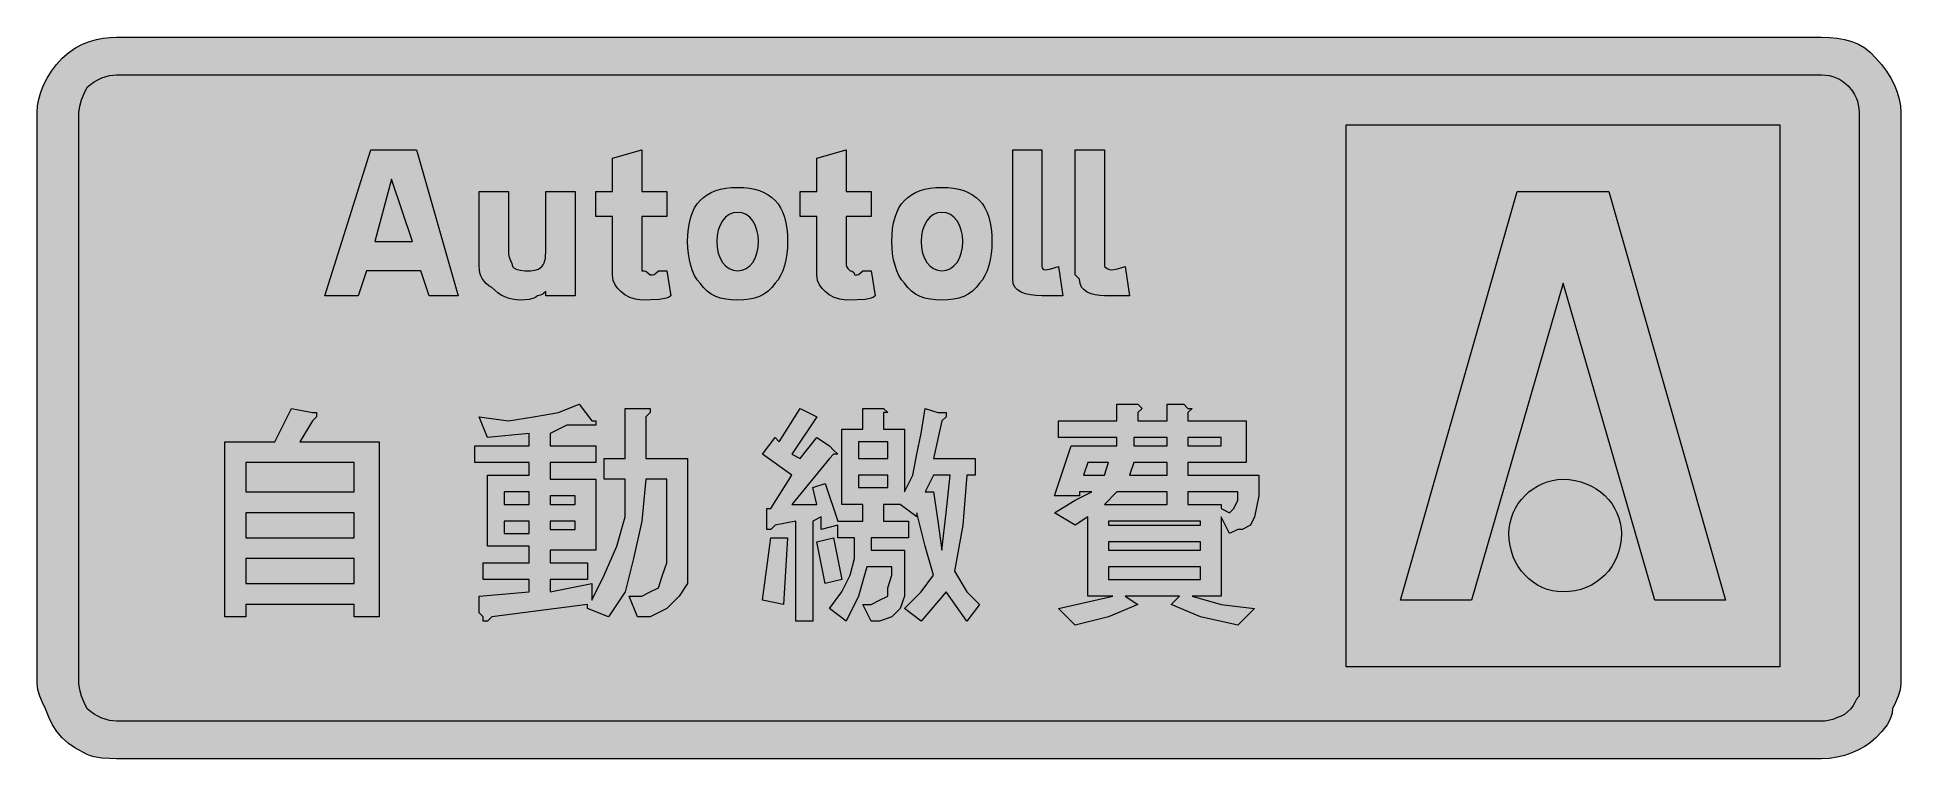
# Model space of a CAD drawing. Header units: metres. Extents: x 15 to 552, y 32 to 240.
import ezdxf

# ---------------------------------------------------------------- set-up
doc = ezdxf.new("R2010")
doc.units = ezdxf.units.M
for name, color, linetype, true_color in [('FILL_BLACK_000000', 7, 'Continuous', 0x000000), ('FILL_ORANGE_D27000', 7, 'Continuous', 0xd27000), ('FILL_WHITE_FFFFFF', 7, 'Continuous', 0xffffff), ('FILL_YELLOW_FFFF00', 7, 'Continuous', 0xffff00)]:
    doc.layers.add(name, color=color, linetype=linetype, true_color=true_color)

msp = doc.modelspace()

# ---------------------------------------------------------------- hatches: boundary and pattern name
at = {"layer": 'FILL_BLACK_000000', "true_color": 0x000000}
h = msp.add_hatch(color=7, dxfattribs=at)
h.dxf.hatch_style = 1
h.paths.add_polyline_path([(531.06, 239.7), (533.27, 239.5), (535.43, 239.13), (537.51, 238.56), (539.47, 237.77), (541.3, 236.72), (542.95, 235.4), (544.41, 233.76), (546.1, 231.91), (547.56, 229.97), (548.8, 227.98), (549.81, 225.96), (550.6, 223.94), (551.16, 221.95), (551.5, 220.01), (551.61, 218.16), (551.61, 53.76), (551.4, 51.96), (550.86, 50.16), (550.09, 48.36), (549.21, 46.56), (549.1, 45.26), (548.8, 44.07), (548.32, 42.95), (547.71, 41.91), (546.17, 39.98), (544.41, 38.16), (542.95, 36.87), (541.3, 35.7), (539.47, 34.68), (537.51, 33.81), (535.43, 33.11), (533.27, 32.59), (531.06, 32.27), (528.81, 32.16), (38.01, 32.16), (36.02, 32.18), (33.81, 32.31), (31.6, 32.67), (30.56, 32.96), (29.61, 33.36), (26.01, 35.31), (24.21, 36.57), (22.41, 38.16), (20.82, 39.98), (19.56, 41.91), (18.53, 44.07), (17.61, 46.56), (16.73, 48.36), (15.96, 50.16), (15.42, 51.96), (15.21, 53.76), (15.21, 218.16), (15.32, 220.01), (15.66, 221.95), (16.22, 223.94), (17.01, 225.96), (18.02, 227.98), (19.26, 229.97), (20.72, 231.91), (22.41, 233.76), (24.26, 235.4), (26.2, 236.72), (28.19, 237.77), (30.21, 238.56), (32.23, 239.13), (34.22, 239.5), (36.16, 239.7), (38.01, 239.76), (528.81, 239.76), (531.06, 239.7)])
h = msp.add_hatch(color=7, dxfattribs=at)
h.dxf.hatch_style = 1
h.paths.add_polyline_path([(125.61, 172.56), (117.21, 172.56), (110.01, 172.56), (107.61, 165.36), (98.01, 165.36), (111.21, 207.36), (117.21, 207.36), (124.41, 207.36), (136.41, 165.36), (128.01, 165.36), (125.61, 172.56)])
h.paths.add_polyline_path([(112.41, 180.96), (117.21, 180.96), (123.21, 180.96), (117.21, 198.96), (112.41, 180.96)], flags=16)
h = msp.add_hatch(color=7, dxfattribs=at)
h.dxf.hatch_style = 1
h.paths.add_polyline_path([(196.41, 195.36), (196.41, 188.16), (189.21, 188.16), (189.21, 174.96), (189.21, 172.56), (189.92, 172.54), (190.41, 172.41), (190.9, 172.05), (191.61, 171.36), (192.32, 171.38), (192.81, 171.51), (193.3, 171.87), (194.01, 172.56), (196.41, 172.56), (197.61, 165.36), (197.05, 164.96), (196.3, 164.67), (194.31, 164.31), (191.87, 164.18), (189.21, 164.16), (187.43, 164.37), (185.76, 164.91), (184.32, 165.68), (183.21, 166.56), (182.33, 167.48), (181.56, 168.51), (181.02, 169.77), (180.86, 170.51), (180.81, 171.36), (180.81, 188.16), (176.01, 188.16), (176.01, 195.36), (180.81, 195.36), (180.81, 204.96), (189.21, 207.36), (189.21, 195.36), (196.41, 195.36)])
h = msp.add_hatch(color=7, dxfattribs=at)
h.dxf.hatch_style = 1
h.paths.add_polyline_path([(255.21, 195.36), (255.21, 188.16), (248.01, 188.16), (248.01, 174.96), (248.03, 174.25), (248.16, 173.76), (248.52, 173.27), (249.21, 172.56), (249.81, 172.41), (250.22, 172.05), (250.36, 171.76), (250.41, 171.36), (251.12, 171.38), (251.61, 171.51), (252.1, 171.87), (252.81, 172.56), (255.21, 172.56), (256.41, 165.36), (255.9, 164.96), (255.27, 164.67), (254.49, 164.45), (253.56, 164.31), (251.18, 164.18), (248.01, 164.16), (246.23, 164.37), (244.56, 164.91), (243.12, 165.68), (242.01, 166.56), (241.13, 167.48), (240.36, 168.51), (239.82, 169.77), (239.66, 170.51), (239.61, 171.36), (239.61, 188.16), (234.81, 188.16), (234.81, 195.36), (239.61, 195.36), (239.61, 204.96), (248.01, 207.36), (248.01, 195.36), (255.21, 195.36)])
h = msp.add_hatch(color=7, dxfattribs=at)
h.dxf.hatch_style = 1
h.paths.add_polyline_path([(304.41, 174.96), (304.41, 173.76), (304.47, 173.37), (304.65, 173.09), (304.98, 172.92), (305.46, 172.86), (306.94, 173.09), (309.21, 173.76), (310.41, 165.36), (308.01, 165.36), (304.41, 165.36), (302.67, 165.42), (301.07, 165.6), (299.64, 165.93), (298.41, 166.41), (297.4, 167.06), (296.65, 167.89), (296.17, 168.92), (296.01, 170.16), (296.01, 171.36), (296.01, 172.56), (296.01, 207.36), (304.41, 207.36), (304.41, 174.96)])
h = msp.add_hatch(color=7, dxfattribs=at)
h.dxf.hatch_style = 1
h.paths.add_polyline_path([(322.41, 174.96), (322.41, 173.76), (322.86, 173.37), (323.35, 173.09), (323.89, 172.92), (324.51, 172.86), (326.12, 173.09), (328.41, 173.76), (329.61, 165.36), (327.21, 165.36), (322.41, 165.36), (321.07, 165.42), (319.77, 165.6), (318.55, 165.93), (317.46, 166.41), (316.54, 167.06), (315.83, 167.89), (315.37, 168.92), (315.21, 170.16), (314.01, 171.36), (314.01, 172.56), (314.01, 207.36), (322.41, 207.36), (322.41, 174.96)])
h = msp.add_hatch(color=7, dxfattribs=at)
h.dxf.hatch_style = 1
h.paths.add_polyline_path([(170.01, 195.36), (170.01, 165.36), (161.61, 165.36), (161.61, 166.56), (160.86, 165.96), (160.09, 165.55), (159.21, 165.36), (158.71, 164.96), (158.12, 164.67), (156.81, 164.31), (154.41, 164.16), (153.11, 164.22), (151.92, 164.38), (150.8, 164.67), (149.76, 165.06), (148.77, 165.57), (147.83, 166.19), (146.01, 167.76), (145.17, 168.26), (144.43, 168.87), (143.82, 169.55), (143.31, 170.31), (142.92, 171.12), (142.63, 171.98), (142.47, 172.86), (142.41, 173.76), (142.41, 195.36), (150.81, 195.36), (150.81, 177.36), (151, 176.46), (151.41, 175.56), (151.82, 174.66), (152.01, 173.76), (152.51, 173.36), (153.08, 173.07), (154.26, 172.71), (155.61, 172.56), (157.2, 172.58), (158.46, 172.71), (159.49, 173.07), (160.41, 173.76), (160.81, 174.26), (161.1, 174.85), (161.46, 176.16), (161.61, 178.56), (161.61, 195.36), (170.01, 195.36)])
h = msp.add_hatch(color=7, dxfattribs=at)
h.dxf.hatch_style = 1
h.paths.add_polyline_path([(230.98, 177.4), (230.7, 175.69), (230.31, 174.06), (229.8, 172.55), (229.18, 171.17), (228.45, 169.97), (227.61, 168.96), (226.65, 167.72), (225.58, 166.69), (224.4, 165.86), (223.11, 165.21), (221.7, 164.73), (220.18, 164.4), (218.55, 164.22), (216.81, 164.16), (215.07, 164.22), (213.43, 164.4), (211.92, 164.73), (210.51, 165.21), (209.22, 165.86), (208.03, 166.69), (206.97, 167.72), (206.01, 168.96), (205.17, 169.97), (204.43, 171.17), (203.82, 172.55), (203.31, 174.06), (202.92, 175.69), (202.63, 177.4), (202.47, 179.16), (202.41, 180.96), (202.47, 182.91), (202.63, 184.73), (202.92, 186.41), (203.31, 187.95), (203.82, 189.36), (204.43, 190.64), (205.17, 191.79), (206.01, 192.81), (206.97, 193.7), (208.03, 194.47), (209.22, 195.12), (210.51, 195.64), (211.92, 196.05), (213.43, 196.33), (215.07, 196.5), (216.81, 196.56), (218.55, 196.5), (220.18, 196.33), (221.7, 196.05), (223.11, 195.64), (224.4, 195.12), (225.58, 194.47), (226.65, 193.7), (227.61, 192.81), (228.45, 191.79), (229.18, 190.64), (229.8, 189.36), (230.31, 187.95), (230.7, 186.41), (230.98, 184.73), (231.15, 182.91), (231.21, 180.96), (231.15, 179.16), (230.98, 177.4)])
h.paths.add_polyline_path([(222.38, 184.3), (221.86, 185.73), (221.16, 186.96), (220.29, 187.97), (219.27, 188.72), (218.1, 189.2), (216.81, 189.36), (215.52, 189.2), (214.35, 188.72), (213.33, 187.97), (212.46, 186.96), (211.76, 185.73), (211.24, 184.3), (210.92, 182.7), (210.81, 180.96), (210.92, 179.22), (211.24, 177.62), (211.76, 176.19), (212.46, 174.96), (213.33, 173.95), (214.35, 173.2), (215.52, 172.72), (216.81, 172.56), (218.1, 172.72), (219.27, 173.2), (220.29, 173.95), (221.16, 174.96), (221.86, 176.19), (222.38, 177.62), (222.7, 179.22), (222.81, 180.96), (222.7, 182.7), (222.38, 184.3)], flags=16)
h = msp.add_hatch(color=7, dxfattribs=at)
h.dxf.hatch_style = 1
h.paths.add_polyline_path([(289.78, 177.4), (289.5, 175.69), (289.11, 174.06), (288.6, 172.55), (287.98, 171.17), (287.25, 169.97), (286.41, 168.96), (285.45, 167.72), (284.38, 166.69), (283.2, 165.86), (281.91, 165.21), (280.5, 164.73), (278.98, 164.4), (277.35, 164.22), (275.61, 164.16), (273.87, 164.22), (272.23, 164.4), (270.72, 164.73), (269.31, 165.21), (268.02, 165.86), (266.83, 166.69), (265.77, 167.72), (264.81, 168.96), (263.97, 169.97), (263.23, 171.17), (262.62, 172.55), (262.11, 174.06), (261.72, 175.69), (261.43, 177.4), (261.27, 179.16), (261.21, 180.96), (261.27, 182.91), (261.43, 184.73), (261.72, 186.41), (262.11, 187.95), (262.62, 189.36), (263.23, 190.64), (263.97, 191.79), (264.81, 192.81), (265.77, 193.7), (266.83, 194.47), (268.02, 195.12), (269.31, 195.64), (270.72, 196.05), (272.23, 196.33), (273.87, 196.5), (275.61, 196.56), (277.35, 196.5), (278.98, 196.33), (280.5, 196.05), (281.91, 195.64), (283.2, 195.12), (284.38, 194.47), (285.45, 193.7), (286.41, 192.81), (287.25, 191.79), (287.98, 190.64), (288.6, 189.36), (289.11, 187.95), (289.5, 186.41), (289.78, 184.73), (289.95, 182.91), (290.01, 180.96), (289.95, 179.16), (289.78, 177.4)])
h.paths.add_polyline_path([(281.18, 184.3), (280.66, 185.73), (279.96, 186.96), (279.09, 187.97), (278.07, 188.72), (276.9, 189.2), (275.61, 189.36), (274.32, 189.2), (273.15, 188.72), (272.13, 187.97), (271.26, 186.96), (270.56, 185.73), (270.04, 184.3), (269.72, 182.7), (269.61, 180.96), (269.72, 179.22), (270.04, 177.62), (270.56, 176.19), (271.26, 174.96), (272.13, 173.95), (273.15, 173.2), (274.32, 172.72), (275.61, 172.56), (276.9, 172.72), (278.07, 173.2), (279.09, 173.95), (279.96, 174.96), (280.66, 176.19), (281.18, 177.62), (281.5, 179.22), (281.61, 180.96), (281.5, 182.7), (281.18, 184.3)], flags=16)
h = msp.add_hatch(color=7, dxfattribs=at)
h.dxf.hatch_style = 1
h.paths.add_polyline_path([(174.81, 129.36), (176.01, 129.36), (176.01, 128.16), (174.81, 128.16), (172.41, 128.16), (167.61, 128.16), (162.81, 125.76), (162.81, 122.16), (176.01, 122.16), (176.01, 117.36), (162.81, 117.36), (162.81, 112.56), (176.01, 112.56), (176.01, 92.16), (162.81, 92.16), (162.81, 88.56), (173.61, 88.56), (173.61, 83.76), (162.81, 83.76), (162.81, 80.16), (174.81, 82.56), (174.81, 77.76), (178.41, 84.96), (182.01, 93.36), (184.41, 101.76), (184.41, 112.56), (178.41, 112.56), (178.41, 118.56), (184.41, 118.56), (184.41, 132.96), (189.21, 132.96), (191.61, 132.96), (191.61, 131.76), (190.41, 130.56), (190.41, 118.56), (202.41, 118.56), (202.41, 112.56), (202.41, 86.16), (202.41, 82.56), (200.01, 78.96), (196.41, 75.36), (191.61, 72.96), (188.01, 72.96), (185.61, 78.96), (189.21, 78.96), (191.61, 80.16), (194.01, 81.36), (195.21, 84.96), (196.41, 88.56), (196.41, 112.56), (190.41, 112.56), (189.21, 100.56), (186.81, 89.76), (184.41, 80.16), (179.61, 72.96), (173.61, 75.36), (173.61, 76.56), (146.01, 72.96), (144.81, 71.76), (143.61, 71.76), (143.61, 72.96), (142.41, 74.16), (142.41, 78.96), (156.81, 80.16), (156.81, 83.76), (143.61, 83.76), (143.61, 88.56), (156.81, 88.56), (156.81, 93.36), (144.81, 93.36), (144.81, 113.76), (156.81, 113.76), (156.81, 117.36), (141.21, 117.36), (141.21, 122.16), (156.81, 122.16), (156.81, 125.76), (144.81, 124.56), (142.41, 130.56), (150.81, 129.36), (158.01, 130.56), (165.21, 131.76), (171.21, 134.16), (174.81, 129.36)])
h.paths.add_polyline_path([(170.01, 98.16), (170.01, 100.56), (162.81, 100.56), (162.81, 98.16), (170.01, 98.16)], flags=16)
h.paths.add_polyline_path([(162.81, 105.36), (170.01, 105.36), (170.01, 107.76), (162.81, 107.76), (162.81, 105.36)], flags=16)
h.paths.add_polyline_path([(149.61, 100.56), (149.61, 96.96), (156.81, 96.96), (156.81, 100.56), (149.61, 100.56)], flags=16)
h.paths.add_polyline_path([(156.81, 108.96), (149.61, 108.96), (149.61, 105.36), (156.81, 105.36), (156.81, 108.96)], flags=16)
h = msp.add_hatch(color=7, dxfattribs=at)
h.dxf.hatch_style = 1
h.paths.add_polyline_path([(345.21, 134.16), (346.41, 132.96), (347.61, 132.96), (346.41, 131.76), (346.41, 129.36), (363.21, 129.36), (363.21, 117.36), (346.41, 117.36), (346.41, 113.76), (366.81, 113.76), (366.81, 107.76), (365.61, 101.76), (364.41, 99.36), (362.01, 98.16), (360.81, 98.16), (358.41, 96.96), (356.01, 101.76), (356.01, 78.96), (347.61, 78.96), (356.01, 76.56), (365.61, 75.36), (360.81, 70.56), (350.01, 72.96), (341.61, 76.56), (344.01, 78.96), (328.41, 78.96), (332.01, 76.56), (323.61, 72.96), (314.01, 70.56), (309.21, 75.36), (324.81, 78.96), (317.61, 78.96), (317.61, 101.76), (314.01, 99.36), (308.01, 102.96), (314.01, 106.56), (318.81, 108.96), (315.21, 108.96), (315.21, 107.76), (308.01, 107.76), (312.81, 122.16), (326.01, 122.16), (326.01, 124.56), (309.21, 124.56), (309.21, 129.36), (326.01, 129.36), (326.01, 134.16), (330.81, 134.16), (332.01, 134.16), (333.21, 132.96), (332.01, 131.76), (332.01, 129.36), (340.41, 129.36), (340.41, 134.16), (345.21, 134.16)])
h.paths.add_polyline_path([(317.61, 117.36), (316.41, 113.76), (322.41, 113.76), (323.61, 117.36), (317.61, 117.36)], flags=16)
h.paths.add_polyline_path([(340.41, 122.16), (340.41, 124.56), (330.81, 124.56), (330.81, 122.16), (340.41, 122.16)], flags=16)
h.paths.add_polyline_path([(340.41, 113.76), (340.41, 117.36), (330.81, 117.36), (329.61, 113.76), (340.41, 113.76)], flags=16)
h.paths.add_polyline_path([(346.41, 124.56), (346.41, 122.16), (356.01, 122.16), (356.01, 124.56), (346.41, 124.56)], flags=16)
h.paths.add_polyline_path([(350.01, 100.56), (323.61, 100.56), (323.61, 99.36), (350.01, 99.36), (350.01, 100.56)], flags=16)
h.paths.add_polyline_path([(340.41, 108.96), (326.01, 108.96), (322.41, 105.36), (340.41, 105.36), (340.41, 108.96)], flags=16)
h.paths.add_polyline_path([(359.61, 104.16), (360.81, 106.56), (360.81, 108.96), (346.41, 108.96), (346.41, 105.36), (356.01, 105.36), (356.01, 104.16), (358.41, 102.96), (359.61, 104.16)], flags=16)
h.paths.add_polyline_path([(323.61, 94.56), (323.61, 92.16), (350.01, 92.16), (350.01, 94.56), (323.61, 94.56)], flags=16)
h.paths.add_polyline_path([(350.01, 87.36), (323.61, 87.36), (323.61, 83.76), (350.01, 83.76), (350.01, 87.36)], flags=16)
h = msp.add_hatch(color=7, dxfattribs=at)
h.dxf.hatch_style = 1
h.paths.add_polyline_path([(94.41, 131.76), (95.61, 131.76), (95.61, 130.56), (94.41, 129.36), (90.81, 123.36), (113.61, 123.36), (113.61, 72.96), (106.41, 72.96), (106.41, 76.56), (75.21, 76.56), (75.21, 72.96), (69.21, 72.96), (69.21, 123.36), (83.61, 123.36), (88.41, 132.96), (94.41, 131.76)])
h.paths.add_polyline_path([(75.21, 82.56), (106.41, 82.56), (106.41, 89.76), (75.21, 89.76), (75.21, 82.56)], flags=16)
h.paths.add_polyline_path([(75.21, 117.36), (75.21, 108.96), (106.41, 108.96), (106.41, 117.36), (75.21, 117.36)], flags=16)
h.paths.add_polyline_path([(106.41, 102.96), (75.21, 102.96), (75.21, 95.76), (106.41, 95.76), (106.41, 102.96)], flags=16)
h = msp.add_hatch(color=7, dxfattribs=at)
h.dxf.hatch_style = 1
h.paths.add_polyline_path([(239.61, 124.56), (243.21, 122.16), (244.41, 120.96), (245.61, 119.76), (244.41, 119.76), (243.21, 118.56), (232.41, 105.36), (239.61, 105.36), (238.41, 110.16), (242.01, 111.36), (245.61, 100.56), (252.81, 100.56), (252.81, 105.36), (246.81, 105.36), (246.81, 126.96), (252.81, 126.96), (252.81, 132.96), (257.61, 132.96), (258.81, 132.96), (260.01, 131.76), (258.81, 131.76), (258.81, 130.56), (258.81, 126.96), (264.81, 126.96), (264.81, 108.96), (267.21, 113.76), (268.41, 119.76), (269.61, 125.76), (270.81, 132.96), (274.41, 131.76), (276.81, 131.76), (276.81, 130.56), (275.61, 129.36), (273.21, 118.56), (285.21, 118.56), (285.21, 113.76), (282.81, 113.76), (281.61, 99.36), (279.21, 86.16), (282.81, 80.16), (286.41, 76.56), (282.81, 71.76), (276.81, 80.16), (269.61, 71.76), (264.81, 75.36), (269.61, 80.16), (273.21, 84.96), (270.81, 93.36), (268.41, 102.96), (268.41, 101.76), (263.61, 105.36), (258.81, 105.36), (258.81, 100.56), (266.01, 100.56), (266.01, 95.76), (255.21, 95.76), (255.21, 92.16), (264.81, 92.16), (264.81, 84.96), (264.81, 78.96), (263.61, 75.36), (261.21, 72.96), (257.61, 71.76), (255.21, 71.76), (252.81, 76.56), (255.21, 76.56), (257.61, 77.76), (260.01, 78.96), (260.01, 81.36), (261.21, 84.96), (261.21, 87.36), (254.01, 87.36), (251.61, 78.96), (248.01, 71.76), (243.21, 75.36), (246.81, 80.16), (249.21, 84.96), (250.41, 89.76), (250.41, 95.76), (245.61, 95.76), (245.61, 99.36), (240.81, 98.16), (240.81, 101.76), (238.41, 100.56), (238.41, 71.76), (233.61, 71.76), (233.61, 100.56), (227.61, 99.36), (226.41, 98.16), (225.21, 98.16), (225.21, 99.36), (225.21, 100.56), (225.21, 104.16), (226.41, 104.16), (232.41, 113.76), (224.01, 119.76), (227.61, 124.56), (228.81, 123.36), (234.81, 132.96), (239.61, 130.56), (232.41, 119.76), (234.81, 118.56), (239.61, 124.56)])
h.paths.add_polyline_path([(251.61, 118.56), (260.01, 118.56), (260.01, 123.36), (251.61, 123.36), (251.61, 118.56)], flags=16)
h.paths.add_polyline_path([(251.61, 113.76), (251.61, 110.16), (260.01, 110.16), (260.01, 113.76), (251.61, 113.76)], flags=16)
h.paths.add_polyline_path([(273.21, 108.96), (274.41, 100.56), (275.61, 92.16), (276.81, 102.96), (278.01, 113.76), (273.21, 113.76), (270.81, 108.96), (273.21, 108.96)], flags=16)
h = msp.add_hatch(color=7, dxfattribs=at)
h.dxf.hatch_style = 1
h.paths.add_polyline_path([(230.01, 76.56), (224.01, 77.76), (226.41, 95.76), (231.21, 95.76), (230.01, 76.56)])
h = msp.add_hatch(color=7, dxfattribs=at)
h.dxf.hatch_style = 1
h.paths.add_polyline_path([(246.81, 83.76), (242.01, 82.56), (239.61, 94.56), (244.41, 95.76), (246.81, 83.76)])
at = {"layer": 'FILL_ORANGE_D27000', "true_color": 0xd27000}
h = msp.add_hatch(color=7, dxfattribs=at)
h.dxf.hatch_style = 1
h.paths.add_polyline_path([(392.01, 58.56), (392.01, 214.56), (516.81, 214.56), (516.81, 58.56), (392.01, 58.56)])
at = {"layer": 'FILL_WHITE_FFFFFF', "true_color": 0xffffff}
h = msp.add_hatch(color=7, dxfattribs=at)
h.dxf.hatch_style = 1
h.paths.add_polyline_path([(501.21, 77.76), (480.81, 77.76), (454.41, 168.96), (428.01, 77.76), (407.61, 77.76), (441.21, 195.36), (467.61, 195.36), (501.21, 77.76)])
h = msp.add_hatch(color=7, dxfattribs=at)
h.dxf.hatch_style = 1
h.paths.add_polyline_path([(471.13, 95.19), (470.88, 93.48), (470.48, 91.84), (469.93, 90.29), (469.25, 88.81), (468.43, 87.43), (467.48, 86.14), (466.41, 84.96), (465.23, 83.89), (463.94, 82.94), (462.56, 82.12), (461.08, 81.44), (459.53, 80.89), (457.89, 80.49), (456.18, 80.24), (454.41, 80.16), (452.85, 80.24), (451.33, 80.49), (449.85, 80.89), (448.43, 81.44), (447.07, 82.12), (445.78, 82.94), (444.58, 83.89), (443.46, 84.96), (442.44, 86.14), (441.53, 87.43), (440.74, 88.81), (440.07, 90.29), (439.53, 91.84), (439.14, 93.48), (438.89, 95.19), (438.81, 96.96), (438.89, 98.52), (439.14, 100.04), (439.53, 101.52), (440.07, 102.94), (440.74, 104.3), (441.53, 105.59), (442.44, 106.79), (443.46, 107.91), (444.58, 108.93), (445.78, 109.84), (447.07, 110.63), (448.43, 111.3), (449.85, 111.84), (451.33, 112.23), (452.85, 112.48), (454.41, 112.56), (456.18, 112.48), (457.89, 112.23), (459.53, 111.84), (461.08, 111.3), (462.56, 110.63), (463.94, 109.84), (465.23, 108.93), (466.41, 107.91), (467.48, 106.79), (468.43, 105.59), (469.25, 104.3), (469.93, 102.94), (470.48, 101.52), (470.88, 100.04), (471.13, 98.52), (471.21, 96.96), (471.13, 95.19)])
at = {"layer": 'FILL_YELLOW_FFFF00', "true_color": 0xffff00}
h = msp.add_hatch(color=7, dxfattribs=at)
h.dxf.hatch_style = 1
h.paths.add_polyline_path([(529.92, 228.9), (531, 228.74), (532.03, 228.48), (533.03, 228.12), (533.97, 227.66), (534.86, 227.12), (536.46, 225.81), (537.77, 224.21), (538.31, 223.32), (538.77, 222.38), (539.13, 221.38), (539.39, 220.35), (539.55, 219.27), (539.61, 218.16), (539.61, 53.76), (539.61, 50.16), (538.9, 49.26), (538.41, 48.36), (537.92, 47.46), (537.21, 46.56), (535.41, 44.91), (534.51, 44.37), (533.61, 44.16), (532.02, 43.47), (530.76, 43.11), (529.73, 42.98), (528.81, 42.96), (38.01, 42.96), (37.06, 43.02), (36.02, 43.19), (33.81, 43.86), (32.69, 44.37), (31.6, 44.99), (30.56, 45.72), (29.61, 46.56), (28.73, 48.36), (27.96, 50.16), (27.42, 51.96), (27.21, 53.76), (27.21, 218.16), (27.42, 219.96), (27.96, 221.76), (28.73, 223.56), (29.61, 225.36), (30.56, 226.2), (31.6, 226.94), (32.69, 227.55), (33.81, 228.06), (36.02, 228.74), (37.06, 228.9), (38.01, 228.96), (528.81, 228.96), (529.92, 228.9)])

# ---------------------------------------------------------------- linework, layer by layer
at = {"layer": 'FILL_BLACK_000000', "lineweight": 0, "true_color": 0x000000}
for points in [[(531.06, 239.7), (533.27, 239.5), (535.43, 239.13), (537.51, 238.56), (539.47, 237.77), (541.3, 236.72), (542.95, 235.4), (544.41, 233.76), (546.1, 231.91), (547.56, 229.97), (548.8, 227.98), (549.81, 225.96), (550.6, 223.94), (551.16, 221.95), (551.5, 220.01), (551.61, 218.16), (551.61, 53.76), (551.4, 51.96), (550.86, 50.16), (550.09, 48.36), (549.21, 46.56), (549.1, 45.26), (548.8, 44.07), (548.32, 42.95), (547.71, 41.91), (546.17, 39.98), (544.41, 38.16), (542.95, 36.87), (541.3, 35.7), (539.47, 34.68), (537.51, 33.81), (535.43, 33.11), (533.27, 32.59), (531.06, 32.27), (528.81, 32.16), (38.01, 32.16), (36.02, 32.18), (33.81, 32.31), (31.6, 32.67), (30.56, 32.96), (29.61, 33.36), (26.01, 35.31), (24.21, 36.57), (22.41, 38.16), (20.82, 39.98), (19.56, 41.91), (18.53, 44.07), (17.61, 46.56), (16.73, 48.36), (15.96, 50.16), (15.42, 51.96), (15.21, 53.76), (15.21, 218.16), (15.32, 220.01), (15.66, 221.95), (16.22, 223.94), (17.01, 225.96), (18.02, 227.98), (19.26, 229.97), (20.72, 231.91), (22.41, 233.76), (24.26, 235.4), (26.2, 236.72), (28.19, 237.77), (30.21, 238.56), (32.23, 239.13), (34.22, 239.5), (36.16, 239.7), (38.01, 239.76), (528.81, 239.76)], [(125.61, 172.56), (117.21, 172.56), (110.01, 172.56), (107.61, 165.36), (98.01, 165.36), (111.21, 207.36), (117.21, 207.36), (124.41, 207.36), (136.41, 165.36), (128.01, 165.36)], [(196.41, 195.36), (196.41, 188.16), (189.21, 188.16), (189.21, 174.96), (189.21, 172.56), (189.92, 172.54), (190.41, 172.41), (190.9, 172.05), (191.61, 171.36), (192.32, 171.38), (192.81, 171.51), (193.3, 171.87), (194.01, 172.56), (196.41, 172.56), (197.61, 165.36), (197.05, 164.96), (196.3, 164.67), (194.31, 164.31), (191.87, 164.18), (189.21, 164.16), (187.43, 164.37), (185.76, 164.91), (184.32, 165.68), (183.21, 166.56), (182.33, 167.48), (181.56, 168.51), (181.02, 169.77), (180.86, 170.51), (180.81, 171.36), (180.81, 188.16), (176.01, 188.16), (176.01, 195.36), (180.81, 195.36), (180.81, 204.96), (189.21, 207.36), (189.21, 195.36)], [(255.21, 195.36), (255.21, 188.16), (248.01, 188.16), (248.01, 174.96), (248.03, 174.25), (248.16, 173.76), (248.52, 173.27), (249.21, 172.56), (249.81, 172.41), (250.22, 172.05), (250.36, 171.76), (250.41, 171.36), (251.12, 171.38), (251.61, 171.51), (252.1, 171.87), (252.81, 172.56), (255.21, 172.56), (256.41, 165.36), (255.9, 164.96), (255.27, 164.67), (254.49, 164.45), (253.56, 164.31), (251.18, 164.18), (248.01, 164.16), (246.23, 164.37), (244.56, 164.91), (243.12, 165.68), (242.01, 166.56), (241.13, 167.48), (240.36, 168.51), (239.82, 169.77), (239.66, 170.51), (239.61, 171.36), (239.61, 188.16), (234.81, 188.16), (234.81, 195.36), (239.61, 195.36), (239.61, 204.96), (248.01, 207.36), (248.01, 195.36)], [(304.41, 174.96), (304.41, 173.76), (304.47, 173.37), (304.65, 173.09), (304.98, 172.92), (305.46, 172.86), (306.94, 173.09), (309.21, 173.76), (310.41, 165.36), (308.01, 165.36), (304.41, 165.36), (302.67, 165.42), (301.07, 165.6), (299.64, 165.93), (298.41, 166.41), (297.4, 167.06), (296.65, 167.89), (296.17, 168.92), (296.01, 170.16), (296.01, 171.36), (296.01, 172.56), (296.01, 207.36), (304.41, 207.36)], [(322.41, 174.96), (322.41, 173.76), (322.86, 173.37), (323.35, 173.09), (323.89, 172.92), (324.51, 172.86), (326.12, 173.09), (328.41, 173.76), (329.61, 165.36), (327.21, 165.36), (322.41, 165.36), (321.07, 165.42), (319.77, 165.6), (318.55, 165.93), (317.46, 166.41), (316.54, 167.06), (315.83, 167.89), (315.37, 168.92), (315.21, 170.16), (314.01, 171.36), (314.01, 172.56), (314.01, 207.36), (322.41, 207.36)], [(112.41, 180.96), (117.21, 180.96), (123.21, 180.96), (117.21, 198.96)], [(170.01, 195.36), (170.01, 165.36), (161.61, 165.36), (161.61, 166.56), (160.86, 165.96), (160.09, 165.55), (159.21, 165.36), (158.71, 164.96), (158.12, 164.67), (156.81, 164.31), (154.41, 164.16), (153.11, 164.22), (151.92, 164.38), (150.8, 164.67), (149.76, 165.06), (148.77, 165.57), (147.83, 166.19), (146.01, 167.76), (145.17, 168.26), (144.43, 168.87), (143.82, 169.55), (143.31, 170.31), (142.92, 171.12), (142.63, 171.98), (142.47, 172.86), (142.41, 173.76), (142.41, 195.36), (150.81, 195.36), (150.81, 177.36), (151, 176.46), (151.41, 175.56), (151.82, 174.66), (152.01, 173.76), (152.51, 173.36), (153.08, 173.07), (154.26, 172.71), (155.61, 172.56), (157.2, 172.58), (158.46, 172.71), (159.49, 173.07), (160.41, 173.76), (160.81, 174.26), (161.1, 174.85), (161.46, 176.16), (161.61, 178.56), (161.61, 195.36)], [(230.98, 177.4), (230.7, 175.69), (230.31, 174.06), (229.8, 172.55), (229.18, 171.17), (228.45, 169.97), (227.61, 168.96), (226.65, 167.72), (225.58, 166.69), (224.4, 165.86), (223.11, 165.21), (221.7, 164.73), (220.18, 164.4), (218.55, 164.22), (216.81, 164.16), (215.07, 164.22), (213.43, 164.4), (211.92, 164.73), (210.51, 165.21), (209.22, 165.86), (208.03, 166.69), (206.97, 167.72), (206.01, 168.96), (205.17, 169.97), (204.43, 171.17), (203.82, 172.55), (203.31, 174.06), (202.92, 175.69), (202.63, 177.4), (202.47, 179.16), (202.41, 180.96), (202.47, 182.91), (202.63, 184.73), (202.92, 186.41), (203.31, 187.95), (203.82, 189.36), (204.43, 190.64), (205.17, 191.79), (206.01, 192.81), (206.97, 193.7), (208.03, 194.47), (209.22, 195.12), (210.51, 195.64), (211.92, 196.05), (213.43, 196.33), (215.07, 196.5), (216.81, 196.56), (218.55, 196.5), (220.18, 196.33), (221.7, 196.05), (223.11, 195.64), (224.4, 195.12), (225.58, 194.47), (226.65, 193.7), (227.61, 192.81), (228.45, 191.79), (229.18, 190.64), (229.8, 189.36), (230.31, 187.95), (230.7, 186.41), (230.98, 184.73), (231.15, 182.91), (231.21, 180.96), (231.15, 179.16)], [(289.78, 177.4), (289.5, 175.69), (289.11, 174.06), (288.6, 172.55), (287.98, 171.17), (287.25, 169.97), (286.41, 168.96), (285.45, 167.72), (284.38, 166.69), (283.2, 165.86), (281.91, 165.21), (280.5, 164.73), (278.98, 164.4), (277.35, 164.22), (275.61, 164.16), (273.87, 164.22), (272.23, 164.4), (270.72, 164.73), (269.31, 165.21), (268.02, 165.86), (266.83, 166.69), (265.77, 167.72), (264.81, 168.96), (263.97, 169.97), (263.23, 171.17), (262.62, 172.55), (262.11, 174.06), (261.72, 175.69), (261.43, 177.4), (261.27, 179.16), (261.21, 180.96), (261.27, 182.91), (261.43, 184.73), (261.72, 186.41), (262.11, 187.95), (262.62, 189.36), (263.23, 190.64), (263.97, 191.79), (264.81, 192.81), (265.77, 193.7), (266.83, 194.47), (268.02, 195.12), (269.31, 195.64), (270.72, 196.05), (272.23, 196.33), (273.87, 196.5), (275.61, 196.56), (277.35, 196.5), (278.98, 196.33), (280.5, 196.05), (281.91, 195.64), (283.2, 195.12), (284.38, 194.47), (285.45, 193.7), (286.41, 192.81), (287.25, 191.79), (287.98, 190.64), (288.6, 189.36), (289.11, 187.95), (289.5, 186.41), (289.78, 184.73), (289.95, 182.91), (290.01, 180.96), (289.95, 179.16)], [(222.38, 184.3), (221.86, 185.73), (221.16, 186.96), (220.29, 187.97), (219.27, 188.72), (218.1, 189.2), (216.81, 189.36), (215.52, 189.2), (214.35, 188.72), (213.33, 187.97), (212.46, 186.96), (211.76, 185.73), (211.24, 184.3), (210.92, 182.7), (210.81, 180.96), (210.92, 179.22), (211.24, 177.62), (211.76, 176.19), (212.46, 174.96), (213.33, 173.95), (214.35, 173.2), (215.52, 172.72), (216.81, 172.56), (218.1, 172.72), (219.27, 173.2), (220.29, 173.95), (221.16, 174.96), (221.86, 176.19), (222.38, 177.62), (222.7, 179.22), (222.81, 180.96), (222.7, 182.7)], [(281.18, 184.3), (280.66, 185.73), (279.96, 186.96), (279.09, 187.97), (278.07, 188.72), (276.9, 189.2), (275.61, 189.36), (274.32, 189.2), (273.15, 188.72), (272.13, 187.97), (271.26, 186.96), (270.56, 185.73), (270.04, 184.3), (269.72, 182.7), (269.61, 180.96), (269.72, 179.22), (270.04, 177.62), (270.56, 176.19), (271.26, 174.96), (272.13, 173.95), (273.15, 173.2), (274.32, 172.72), (275.61, 172.56), (276.9, 172.72), (278.07, 173.2), (279.09, 173.95), (279.96, 174.96), (280.66, 176.19), (281.18, 177.62), (281.5, 179.22), (281.61, 180.96), (281.5, 182.7)], [(174.81, 129.36), (176.01, 129.36), (176.01, 128.16), (174.81, 128.16), (172.41, 128.16), (167.61, 128.16), (162.81, 125.76), (162.81, 122.16), (176.01, 122.16), (176.01, 117.36), (162.81, 117.36), (162.81, 112.56), (176.01, 112.56), (176.01, 92.16), (162.81, 92.16), (162.81, 88.56), (173.61, 88.56), (173.61, 83.76), (162.81, 83.76), (162.81, 80.16), (174.81, 82.56), (174.81, 77.76), (178.41, 84.96), (182.01, 93.36), (184.41, 101.76), (184.41, 112.56), (178.41, 112.56), (178.41, 118.56), (184.41, 118.56), (184.41, 132.96), (189.21, 132.96), (191.61, 132.96), (191.61, 131.76), (190.41, 130.56), (190.41, 118.56), (202.41, 118.56), (202.41, 112.56), (202.41, 86.16), (202.41, 82.56), (200.01, 78.96), (196.41, 75.36), (191.61, 72.96), (188.01, 72.96), (185.61, 78.96), (189.21, 78.96), (191.61, 80.16), (194.01, 81.36), (195.21, 84.96), (196.41, 88.56), (196.41, 112.56), (190.41, 112.56), (189.21, 100.56), (186.81, 89.76), (184.41, 80.16), (179.61, 72.96), (173.61, 75.36), (173.61, 76.56), (146.01, 72.96), (144.81, 71.76), (143.61, 71.76), (143.61, 72.96), (142.41, 74.16), (142.41, 78.96), (156.81, 80.16), (156.81, 83.76), (143.61, 83.76), (143.61, 88.56), (156.81, 88.56), (156.81, 93.36), (144.81, 93.36), (144.81, 113.76), (156.81, 113.76), (156.81, 117.36), (141.21, 117.36), (141.21, 122.16), (156.81, 122.16), (156.81, 125.76), (144.81, 124.56), (142.41, 130.56), (150.81, 129.36), (158.01, 130.56), (165.21, 131.76), (171.21, 134.16)], [(345.21, 134.16), (346.41, 132.96), (347.61, 132.96), (346.41, 131.76), (346.41, 129.36), (363.21, 129.36), (363.21, 117.36), (346.41, 117.36), (346.41, 113.76), (366.81, 113.76), (366.81, 107.76), (365.61, 101.76), (364.41, 99.36), (362.01, 98.16), (360.81, 98.16), (358.41, 96.96), (356.01, 101.76), (356.01, 78.96), (347.61, 78.96), (356.01, 76.56), (365.61, 75.36), (360.81, 70.56), (350.01, 72.96), (341.61, 76.56), (344.01, 78.96), (328.41, 78.96), (332.01, 76.56), (323.61, 72.96), (314.01, 70.56), (309.21, 75.36), (324.81, 78.96), (317.61, 78.96), (317.61, 101.76), (314.01, 99.36), (308.01, 102.96), (314.01, 106.56), (318.81, 108.96), (315.21, 108.96), (315.21, 107.76), (308.01, 107.76), (312.81, 122.16), (326.01, 122.16), (326.01, 124.56), (309.21, 124.56), (309.21, 129.36), (326.01, 129.36), (326.01, 134.16), (330.81, 134.16), (332.01, 134.16), (333.21, 132.96), (332.01, 131.76), (332.01, 129.36), (340.41, 129.36), (340.41, 134.16)], [(94.41, 131.76), (95.61, 131.76), (95.61, 130.56), (94.41, 129.36), (90.81, 123.36), (113.61, 123.36), (113.61, 72.96), (106.41, 72.96), (106.41, 76.56), (75.21, 76.56), (75.21, 72.96), (69.21, 72.96), (69.21, 123.36), (83.61, 123.36), (88.41, 132.96)], [(239.61, 124.56), (243.21, 122.16), (244.41, 120.96), (245.61, 119.76), (244.41, 119.76), (243.21, 118.56), (232.41, 105.36), (239.61, 105.36), (238.41, 110.16), (242.01, 111.36), (245.61, 100.56), (252.81, 100.56), (252.81, 105.36), (246.81, 105.36), (246.81, 126.96), (252.81, 126.96), (252.81, 132.96), (257.61, 132.96), (258.81, 132.96), (260.01, 131.76), (258.81, 131.76), (258.81, 130.56), (258.81, 126.96), (264.81, 126.96), (264.81, 108.96), (267.21, 113.76), (268.41, 119.76), (269.61, 125.76), (270.81, 132.96), (274.41, 131.76), (276.81, 131.76), (276.81, 130.56), (275.61, 129.36), (273.21, 118.56), (285.21, 118.56), (285.21, 113.76), (282.81, 113.76), (281.61, 99.36), (279.21, 86.16), (282.81, 80.16), (286.41, 76.56), (282.81, 71.76), (276.81, 80.16), (269.61, 71.76), (264.81, 75.36), (269.61, 80.16), (273.21, 84.96), (270.81, 93.36), (268.41, 102.96), (268.41, 101.76), (263.61, 105.36), (258.81, 105.36), (258.81, 100.56), (266.01, 100.56), (266.01, 95.76), (255.21, 95.76), (255.21, 92.16), (264.81, 92.16), (264.81, 84.96), (264.81, 78.96), (263.61, 75.36), (261.21, 72.96), (257.61, 71.76), (255.21, 71.76), (252.81, 76.56), (255.21, 76.56), (257.61, 77.76), (260.01, 78.96), (260.01, 81.36), (261.21, 84.96), (261.21, 87.36), (254.01, 87.36), (251.61, 78.96), (248.01, 71.76), (243.21, 75.36), (246.81, 80.16), (249.21, 84.96), (250.41, 89.76), (250.41, 95.76), (245.61, 95.76), (245.61, 99.36), (240.81, 98.16), (240.81, 101.76), (238.41, 100.56), (238.41, 71.76), (233.61, 71.76), (233.61, 100.56), (227.61, 99.36), (226.41, 98.16), (225.21, 98.16), (225.21, 99.36), (225.21, 100.56), (225.21, 104.16), (226.41, 104.16), (232.41, 113.76), (224.01, 119.76), (227.61, 124.56), (228.81, 123.36), (234.81, 132.96), (239.61, 130.56), (232.41, 119.76), (234.81, 118.56)], [(340.41, 122.16), (340.41, 124.56), (330.81, 124.56), (330.81, 122.16)], [(346.41, 124.56), (346.41, 122.16), (356.01, 122.16), (356.01, 124.56)], [(251.61, 118.56), (260.01, 118.56), (260.01, 123.36), (251.61, 123.36)], [(75.21, 117.36), (75.21, 108.96), (106.41, 108.96), (106.41, 117.36)], [(251.61, 113.76), (251.61, 110.16), (260.01, 110.16), (260.01, 113.76)], [(273.21, 108.96), (274.41, 100.56), (275.61, 92.16), (276.81, 102.96), (278.01, 113.76), (273.21, 113.76), (270.81, 108.96)], [(317.61, 117.36), (316.41, 113.76), (322.41, 113.76), (323.61, 117.36)], [(340.41, 113.76), (340.41, 117.36), (330.81, 117.36), (329.61, 113.76)], [(156.81, 108.96), (149.61, 108.96), (149.61, 105.36), (156.81, 105.36)], [(162.81, 105.36), (170.01, 105.36), (170.01, 107.76), (162.81, 107.76)], [(340.41, 108.96), (326.01, 108.96), (322.41, 105.36), (340.41, 105.36)], [(359.61, 104.16), (360.81, 106.56), (360.81, 108.96), (346.41, 108.96), (346.41, 105.36), (356.01, 105.36), (356.01, 104.16), (358.41, 102.96)], [(106.41, 102.96), (75.21, 102.96), (75.21, 95.76), (106.41, 95.76)], [(149.61, 100.56), (149.61, 96.96), (156.81, 96.96), (156.81, 100.56)], [(170.01, 98.16), (170.01, 100.56), (162.81, 100.56), (162.81, 98.16)], [(350.01, 100.56), (323.61, 100.56), (323.61, 99.36), (350.01, 99.36)], [(230.01, 76.56), (224.01, 77.76), (226.41, 95.76), (231.21, 95.76)], [(246.81, 83.76), (242.01, 82.56), (239.61, 94.56), (244.41, 95.76)], [(323.61, 94.56), (323.61, 92.16), (350.01, 92.16), (350.01, 94.56)], [(75.21, 82.56), (106.41, 82.56), (106.41, 89.76), (75.21, 89.76)], [(350.01, 87.36), (323.61, 87.36), (323.61, 83.76), (350.01, 83.76)]]:
    msp.add_lwpolyline(points, close=True, dxfattribs=at)
at = {"layer": 'FILL_ORANGE_D27000', "lineweight": 0, "true_color": 0xd27000}
msp.add_lwpolyline([(392.01, 58.56), (392.01, 214.56), (516.81, 214.56), (516.81, 58.56)], close=True, dxfattribs=at)
at = {"layer": 'FILL_WHITE_FFFFFF', "lineweight": 0, "true_color": 0xffffff}
for points in [[(501.21, 77.76), (480.81, 77.76), (454.41, 168.96), (428.01, 77.76), (407.61, 77.76), (441.21, 195.36), (467.61, 195.36)], [(471.13, 95.19), (470.88, 93.48), (470.48, 91.84), (469.93, 90.29), (469.25, 88.81), (468.43, 87.43), (467.48, 86.14), (466.41, 84.96), (465.23, 83.89), (463.94, 82.94), (462.56, 82.12), (461.08, 81.44), (459.53, 80.89), (457.89, 80.49), (456.18, 80.24), (454.41, 80.16), (452.85, 80.24), (451.33, 80.49), (449.85, 80.89), (448.43, 81.44), (447.07, 82.12), (445.78, 82.94), (444.58, 83.89), (443.46, 84.96), (442.44, 86.14), (441.53, 87.43), (440.74, 88.81), (440.07, 90.29), (439.53, 91.84), (439.14, 93.48), (438.89, 95.19), (438.81, 96.96), (438.89, 98.52), (439.14, 100.04), (439.53, 101.52), (440.07, 102.94), (440.74, 104.3), (441.53, 105.59), (442.44, 106.79), (443.46, 107.91), (444.58, 108.93), (445.78, 109.84), (447.07, 110.63), (448.43, 111.3), (449.85, 111.84), (451.33, 112.23), (452.85, 112.48), (454.41, 112.56), (456.18, 112.48), (457.89, 112.23), (459.53, 111.84), (461.08, 111.3), (462.56, 110.63), (463.94, 109.84), (465.23, 108.93), (466.41, 107.91), (467.48, 106.79), (468.43, 105.59), (469.25, 104.3), (469.93, 102.94), (470.48, 101.52), (470.88, 100.04), (471.13, 98.52), (471.21, 96.96)]]:
    msp.add_lwpolyline(points, close=True, dxfattribs=at)
at = {"layer": 'FILL_YELLOW_FFFF00', "lineweight": 0, "true_color": 0xffff00}
msp.add_lwpolyline([(529.92, 228.9), (531, 228.74), (532.03, 228.48), (533.03, 228.12), (533.97, 227.66), (534.86, 227.12), (536.46, 225.81), (537.77, 224.21), (538.31, 223.32), (538.77, 222.38), (539.13, 221.38), (539.39, 220.35), (539.55, 219.27), (539.61, 218.16), (539.61, 53.76), (539.61, 50.16), (538.9, 49.26), (538.41, 48.36), (537.92, 47.46), (537.21, 46.56), (535.41, 44.91), (534.51, 44.37), (533.61, 44.16), (532.02, 43.47), (530.76, 43.11), (529.73, 42.98), (528.81, 42.96), (38.01, 42.96), (37.06, 43.02), (36.02, 43.19), (33.81, 43.86), (32.69, 44.37), (31.6, 44.99), (30.56, 45.72), (29.61, 46.56), (28.73, 48.36), (27.96, 50.16), (27.42, 51.96), (27.21, 53.76), (27.21, 218.16), (27.42, 219.96), (27.96, 221.76), (28.73, 223.56), (29.61, 225.36), (30.56, 226.2), (31.6, 226.94), (32.69, 227.55), (33.81, 228.06), (36.02, 228.74), (37.06, 228.9), (38.01, 228.96), (528.81, 228.96)], close=True, dxfattribs=at)

doc.saveas('drawing.dxf')
